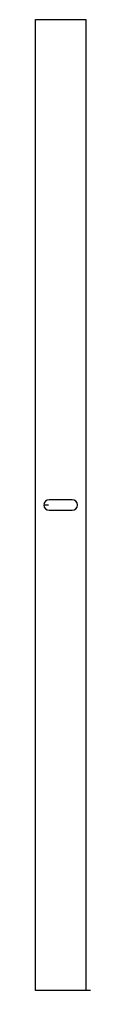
# Model space of a CAD drawing. Extents: x 149 to 206, y 695 to 1701.
import ezdxf

# ---------------------------------------------------------------- set-up
doc = ezdxf.new("R2010")
doc.units = 0

msp = doc.modelspace()

# ---------------------------------------------------------------- linework, layer by layer
for p, q in [((149.45, 694.95), (149.45, 1701.05)), ((149.45, 1701.05), (201.55, 1701.05)), ((201.55, 1701.05), (201.55, 695.65)), ((163, 1197.95), (158.05, 1197.96)), ((187.5, 1203.45), (163.5, 1203.45)), ((163.5, 1192.55), (187.5, 1192.55)), ((201.5, 694.95), (149.45, 694.95)), ((206.5, 694.95), (201.5, 694.95))]:
    msp.add_line(p, q)
for centre, start, end in [((163.5, 1198), 180.42051, 270), ((163.5, 1198), 90, 173.0445), ((187.5, 1198), 270, 90)]:
    msp.add_arc(centre, 5.45, start, end)

doc.saveas('drawing.dxf')
